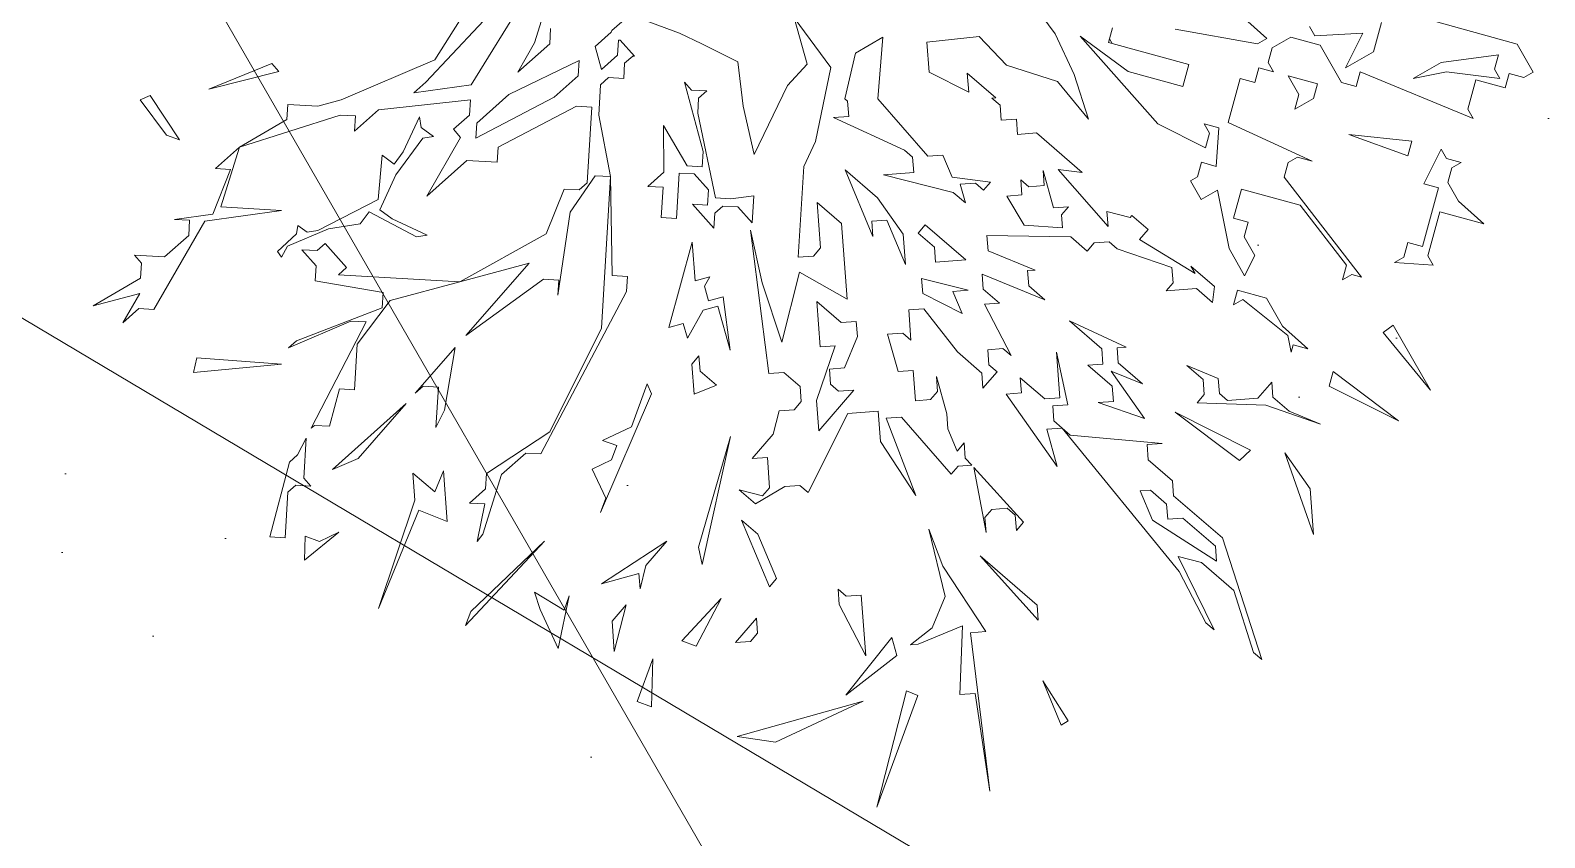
# Model space of a CAD drawing. Header units: millimetres. Extents: x -38151500 to -27467627, y -20617104 to -20349562.
# Drawn here: x -32391514 to -32390347, y -20488012 to -20487390 of the extents above; entities that cross this region are included whole.
import ezdxf
from ezdxf.xclip import XClip

# ---------------------------------------------------------------- set-up
doc = ezdxf.new("R2010")
doc.units = ezdxf.units.MM
doc.header["$MEASUREMENT"] = 0
doc.header["$XCLIPFRAME"] = 0
doc.layers.add('!!! ПОДОСНОВА', color=7, linetype='Continuous')
for name, color, linetype, lineweight in [('Новый_ГП_озеленение_газон_Ном._пера__74', 74, 'Continuous', 20), ('Чертеж_1_Новый_Новофедоровское_снт 28_07$0$tp_Контур растит_Ном._пера__253', 252, 'Continuous', 18), ('Чертеж_1_Новый_Новофедоровское_снт 28_07$0$tp_ЛЭП нн_Ном._пера__253', 252, 'Continuous', 18)]:
    doc.layers.add(name, color=color, linetype=linetype, lineweight=lineweight)
doc.layers.add('Новый_ГП_озеленение_кустарники_Ном._пера__10', color=7, linetype='Continuous', lineweight=5, true_color=0x616d3a)

# ---------------------------------------------------------------- blocks, each defined once
blk = doc.blocks.new('Чертеж_5_1', base_point=(5709271.2, 0))
at = {"layer": 'Чертеж_1_Новый_Новофедоровское_снт 28_07$0$tp_Контур растит_Ном._пера__253', "color": 252, "lineweight": 18, "flags": 128}
blk.add_lwpolyline([(-32394720.8, -20485708), (-32388589.4, -20489355), (-32387371.8, -20490273), (-32387373.7, -20491197), (-32387786.8, -20492255.1)], dxfattribs=at)
at = {"layer": 'Чертеж_1_Новый_Новофедоровское_снт 28_07$0$tp_ЛЭП нн_Ном._пера__253', "color": 252, "lineweight": 18, "flags": 128}
blk.add_lwpolyline([(-32393203.8, -20484194), (-32388914.6, -20491626.8)], dxfattribs=at)

msp = doc.modelspace()

# ---------------------------------------------------------------- hatches: boundary and pattern name
at = {"layer": 'Новый_ГП_озеленение_газон_Ном._пера__74', "linetype": 'Continuous', "lineweight": 20}
h = msp.add_hatch(dxfattribs=at)
h.set_pattern_fill('AR_SAND_0005', color=74, style=0, pattern_type=2)
h.set_pattern_definition([(37.5, (5709271.23, 0), (-24.0004694, 734.119856), [0, -579.12, 0, -647.7, 0, -619.125]), (7.5, (5709271.2, 0), (674.284925, 1075.23765), [0, -312.42, 0, -521.97, 0, -200.025]), (327.5, (5708802.6, 0), (1186.488555, 2.155777), [0, -190.5, 0, -685.8, 0, -895.35]), (317.5, (5708802.6, 0), (1145.334679, 334.393985), [0, -95.25, 0, -449.58, 0, -514.35])])
h.paths.add_polyline_path([(-32398350.35, -20497367.72), (-32396559.02, -20498487.23), (-32385931.21, -20481480.46), (-32389482.56, -20479260.77), (-32391580.09, -20482659.05), (-32389868.85, -20483779.86)])

# ---------------------------------------------------------------- linework, layer by layer
at = {"layer": 'Новый_ГП_озеленение_кустарники_Ном._пера__10', "color": 77, "lineweight": 5, "true_color": 0x616d3a}
for p, q in [((-32391174.23, -20487431.89), (-32391128.89, -20487358.38)), ((-32391111.03, -20487353.57), (-32391125.45, -20487399.6)), ((-32391020.39, -20487350.67), (-32391066.06, -20487390.15)), ((-32391146.75, -20487363.19), (-32391209.26, -20487429.83)), ((-32391202.39, -20487412.66), (-32391170.11, -20487361.82)), ((-32390739.8, -20487371.81), (-32390724.34, -20487392.6)), ((-32391013.75, -20487392.25), (-32391052.01, -20487378)), ((-32390897.25, -20487418.63), (-32390925.33, -20487380.41)), ((-32390925.33, -20487380.41), (-32390915.4, -20487415.97)), ((-32390561.21, -20487396.28), (-32390580.69, -20487378.83)), ((-32390479.13, -20487406.61), (-32390472.96, -20487384.05)), ((-32390436.02, -20487382.03), (-32390368.32, -20487400.55)), ((-32391113.78, -20487400.29), (-32391113.09, -20487388.61)), ((-32391066.38, -20487391.35), (-32391078.74, -20487402.35)), ((-32391066.06, -20487390.15), (-32391066.38, -20487391.35)), ((-32390996.72, -20487400.47), (-32391013.75, -20487392.25)), ((-32390857.11, -20487395.36), (-32390878.23, -20487407.61)), ((-32390860.96, -20487442.87), (-32390857.11, -20487395.36)), ((-32390782.95, -20487394.87), (-32390823.15, -20487399.01)), ((-32390761.93, -20487416.75), (-32390782.95, -20487394.87)), ((-32390724.34, -20487392.6), (-32390709.61, -20487423.9)), ((-32390645.14, -20487462.01), (-32390705.13, -20487394.59)), ((-32390705.13, -20487394.59), (-32390668.19, -20487421.59)), ((-32390682.54, -20487396.44), (-32390680.22, -20487387.98)), ((-32390632, -20487389.04), (-32390568.39, -20487400.38)), ((-32390542.74, -20487395.27), (-32390557.11, -20487403.47)), ((-32390520.17, -20487401.45), (-32390542.74, -20487395.27)), ((-32390528.37, -20487387.08), (-32390524.27, -20487394.26)), ((-32390524.27, -20487394.26), (-32390487.33, -20487392.24)), ((-32390487.33, -20487392.24), (-32390500.69, -20487418.91)), ((-32391125.45, -20487399.6), (-32391138.51, -20487422.27)), ((-32391138.51, -20487422.27), (-32391113.78, -20487400.29)), ((-32391078.74, -20487402.35), (-32391073.93, -20487420.21)), ((-32391061.57, -20487409.21), (-32391060.88, -20487397.54)), ((-32391060.88, -20487397.54), (-32391059.42, -20487397.62)), ((-32391059.42, -20487397.62), (-32391048.43, -20487409.99)), ((-32390968.81, -20487414.38), (-32390996.72, -20487400.47)), ((-32390823.15, -20487399.01), (-32390821.42, -20487422.34)), ((-32390683.31, -20487399.26), (-32390682.54, -20487396.44)), ((-32390680.49, -20487400.03), (-32390683.31, -20487399.26)), ((-32390680.49, -20487400.03), (-32390682.54, -20487396.44)), ((-32390682.54, -20487396.44), (-32390680.49, -20487400.03)), ((-32390621.25, -20487416.24), (-32390680.49, -20487400.03)), ((-32390568.39, -20487400.38), (-32390561.21, -20487396.28)), ((-32390557.11, -20487403.47), (-32390560.2, -20487414.75)), ((-32390503.78, -20487430.19), (-32390520.17, -20487401.45)), ((-32390500.69, -20487418.91), (-32390479.13, -20487406.61)), ((-32390368.32, -20487400.55), (-32390356.02, -20487422.11)), ((-32391376.42, -20487435.27), (-32391327.98, -20487415.5)), ((-32391327.98, -20487415.5), (-32391322.59, -20487421.78)), ((-32391274.52, -20487443.58), (-32391202.39, -20487412.66)), ((-32391091.11, -20487413.34), (-32391145.37, -20487439.45)), ((-32391091.79, -20487425.02), (-32391091.11, -20487413.34)), ((-32391073.93, -20487420.21), (-32391061.57, -20487409.21)), ((-32391056.07, -20487415.4), (-32391056.76, -20487427.08)), ((-32391049.89, -20487409.9), (-32391056.07, -20487415.4)), ((-32391048.43, -20487409.99), (-32391049.89, -20487409.9)), ((-32390964.83, -20487448.46), (-32390968.81, -20487414.38)), ((-32390915.4, -20487415.97), (-32390930.63, -20487432.52)), ((-32390908.91, -20487475.56), (-32390897.25, -20487418.63)), ((-32390878.23, -20487407.61), (-32390886.38, -20487442.79)), ((-32390722.66, -20487429.34), (-32390761.93, -20487416.75)), ((-32390625.88, -20487433.17), (-32390621.25, -20487416.24)), ((-32390567.38, -20487418.85), (-32390570.47, -20487430.14)), ((-32390556.1, -20487421.94), (-32390567.38, -20487418.85)), ((-32390560.2, -20487414.75), (-32390556.1, -20487421.94)), ((-32390426.81, -20487414.87), (-32390448.37, -20487427.16)), ((-32390382.69, -20487408.75), (-32390426.81, -20487414.87)), ((-32390385.78, -20487420.03), (-32390382.69, -20487408.75)), ((-32391322.59, -20487421.78), (-32391376.42, -20487435.27)), ((-32391209.26, -20487429.83), (-32391218.54, -20487438.08)), ((-32391110.34, -20487441.51), (-32391091.79, -20487425.02)), ((-32391068.44, -20487426.39), (-32391074.62, -20487431.89)), ((-32391056.76, -20487427.08), (-32391068.44, -20487426.39)), ((-32390995.61, -20487483.4), (-32391010.04, -20487429.82)), ((-32391010.04, -20487429.82), (-32391004.55, -20487436)), ((-32390821.42, -20487422.34), (-32390790.96, -20487437.69)), ((-32390790.96, -20487437.69), (-32390792.04, -20487423.1)), ((-32390792.04, -20487423.1), (-32390770.11, -20487442.01)), ((-32390698.62, -20487458.47), (-32390722.66, -20487429.34)), ((-32390709.61, -20487423.9), (-32390698.62, -20487458.47)), ((-32390668.19, -20487421.59), (-32390625.88, -20487433.17)), ((-32390581.75, -20487427.05), (-32390591.02, -20487460.9)), ((-32390570.47, -20487430.14), (-32390581.75, -20487427.05)), ((-32390536.62, -20487439.4), (-32390544.82, -20487425.03)), ((-32390544.82, -20487425.03), (-32390522.25, -20487431.2)), ((-32390492.49, -20487433.28), (-32390503.78, -20487430.19)), ((-32390489.41, -20487422), (-32390492.49, -20487433.28)), ((-32390402.22, -20487457.98), (-32390489.41, -20487422)), ((-32390448.37, -20487427.16), (-32390422.71, -20487422.05)), ((-32390422.71, -20487422.05), (-32390381.68, -20487427.22)), ((-32390400.15, -20487428.23), (-32390406.32, -20487450.8)), ((-32390377.58, -20487434.4), (-32390400.15, -20487428.23)), ((-32390381.68, -20487427.22), (-32390385.78, -20487420.03)), ((-32390374.49, -20487423.12), (-32390377.58, -20487434.4)), ((-32390363.21, -20487426.21), (-32390374.49, -20487423.12)), ((-32390356.02, -20487422.11), (-32390363.21, -20487426.21)), ((-32391429.41, -20487443.44), (-32391421.77, -20487440.26)), ((-32391421.77, -20487440.26), (-32391399.13, -20487474.36)), ((-32391218.54, -20487438.08), (-32391174.23, -20487431.89)), ((-32391170.79, -20487473.11), (-32391110.34, -20487441.51)), ((-32391145.37, -20487439.45), (-32391170.1, -20487461.43)), ((-32391074.62, -20487431.89), (-32391075.99, -20487455.24)), ((-32391004.55, -20487436), (-32390992.87, -20487436.69)), ((-32390999.05, -20487442.18), (-32390999.74, -20487453.86)), ((-32390992.87, -20487436.69), (-32390999.05, -20487442.18)), ((-32390930.63, -20487432.52), (-32390956.15, -20487485.68)), ((-32390770.11, -20487442.01), (-32390773.03, -20487442.22)), ((-32390773.03, -20487442.22), (-32390766.76, -20487447.63)), ((-32390539.71, -20487450.68), (-32390536.62, -20487439.4)), ((-32390525.34, -20487442.49), (-32390539.71, -20487450.68)), ((-32390522.25, -20487431.2), (-32390525.34, -20487442.49)), ((-32391409.06, -20487470.81), (-32391429.41, -20487443.44)), ((-32391316.43, -20487458.69), (-32391315.74, -20487447.02)), ((-32391315.74, -20487447.02), (-32391292.38, -20487448.39)), ((-32391292.38, -20487448.39), (-32391274.52, -20487443.58)), ((-32391245.67, -20487451.13), (-32391264.22, -20487467.62)), ((-32391174.91, -20487443.57), (-32391245.67, -20487451.13)), ((-32391175.6, -20487455.25), (-32391174.91, -20487443.57)), ((-32391093.16, -20487448.37), (-32391153.61, -20487479.98)), ((-32391081.49, -20487449.06), (-32391093.16, -20487448.37)), ((-32391084.92, -20487507.45), (-32391081.49, -20487449.06)), ((-32390999.74, -20487453.86), (-32390985.99, -20487519.12)), ((-32390956.15, -20487485.68), (-32390964.83, -20487448.46)), ((-32390886.38, -20487442.79), (-32390884.29, -20487444.59)), ((-32390884.29, -20487444.59), (-32390883.43, -20487456.26)), ((-32390822.5, -20487486.94), (-32390860.96, -20487442.87)), ((-32390766.76, -20487447.63), (-32390765.9, -20487459.29)), ((-32390406.32, -20487450.8), (-32390402.22, -20487457.98)), ((-32391275.21, -20487455.26), (-32391352.83, -20487479.99)), ((-32391352.83, -20487479.99), (-32391316.43, -20487458.69)), ((-32391263.53, -20487455.94), (-32391275.21, -20487455.26)), ((-32391264.22, -20487467.62), (-32391263.53, -20487455.94)), ((-32391226.69, -20487483.67), (-32391214.2, -20487456.59)), ((-32391214.2, -20487456.59), (-32391212.91, -20487464.76)), ((-32391212.91, -20487464.76), (-32391203.46, -20487471.65)), ((-32391187.96, -20487466.24), (-32391175.6, -20487455.25)), ((-32391170.1, -20487461.43), (-32391170.79, -20487473.11)), ((-32391075.99, -20487455.24), (-32391067.06, -20487502.64)), ((-32391026.12, -20487463.38), (-32391007.98, -20487494.39)), ((-32391025.84, -20487499.2), (-32391026.12, -20487463.38)), ((-32390883.43, -20487456.26), (-32390895.09, -20487457.12)), ((-32390895.09, -20487457.12), (-32390840.44, -20487482.41)), ((-32390765.9, -20487459.29), (-32390754.23, -20487458.43)), ((-32390754.23, -20487458.43), (-32390753.37, -20487470.1)), ((-32390608.48, -20487480.38), (-32390645.14, -20487462.01)), ((-32390598.2, -20487465), (-32390609.49, -20487461.91)), ((-32390609.49, -20487461.91), (-32390605.39, -20487469.1)), ((-32390600.28, -20487494.75), (-32390598.2, -20487465)), ((-32390591.02, -20487460.9), (-32390526.4, -20487490.71)), ((-32391399.13, -20487474.36), (-32391409.06, -20487470.81)), ((-32391211.63, -20487472.93), (-32391232.29, -20487501.3)), ((-32391203.46, -20487471.65), (-32391211.63, -20487472.93)), ((-32391208.57, -20487517.77), (-32391182.47, -20487472.42)), ((-32391182.47, -20487472.42), (-32391187.96, -20487466.24)), ((-32390917.97, -20487494.79), (-32390908.91, -20487475.56)), ((-32390753.37, -20487470.1), (-32390738.78, -20487469.02)), ((-32390738.78, -20487469.02), (-32390703.54, -20487499.4)), ((-32390605.39, -20487469.1), (-32390608.48, -20487480.38)), ((-32390452.52, -20487486.67), (-32390498.05, -20487470.16)), ((-32390498.05, -20487470.16), (-32390449.44, -20487475.38)), ((-32390449.44, -20487475.38), (-32390452.52, -20487486.67)), ((-32391371.38, -20487496.48), (-32391352.83, -20487479.99)), ((-32391352.83, -20487479.99), (-32391367.26, -20487526.02)), ((-32391246.07, -20487520.21), (-32391243.03, -20487486.24)), ((-32391243.03, -20487486.24), (-32391233.58, -20487493.13)), ((-32391233.58, -20487493.13), (-32391226.69, -20487483.67)), ((-32391153.61, -20487479.98), (-32391154.3, -20487491.66)), ((-32390996.3, -20487495.08), (-32390995.61, -20487483.4)), ((-32390840.44, -20487482.41), (-32390834.17, -20487487.81)), ((-32390834.17, -20487487.81), (-32390833.31, -20487499.47)), ((-32390810.84, -20487486.08), (-32390822.5, -20487486.94)), ((-32390803.71, -20487503.15), (-32390810.84, -20487486.08)), ((-32390537.69, -20487487.62), (-32390544.87, -20487491.72)), ((-32390526.4, -20487490.71), (-32390537.69, -20487487.62)), ((-32390440.23, -20487508.22), (-32390426.87, -20487481.56)), ((-32390426.87, -20487481.56), (-32390422.77, -20487488.74)), ((-32390422.77, -20487488.74), (-32390411.49, -20487491.83)), ((-32391373.44, -20487531.52), (-32391359.7, -20487497.17)), ((-32391359.7, -20487497.17), (-32391371.38, -20487496.48)), ((-32391177.66, -20487490.28), (-32391208.57, -20487517.77)), ((-32391154.3, -20487491.66), (-32391177.66, -20487490.28)), ((-32391038.2, -20487510.2), (-32391025.84, -20487499.2)), ((-32391014.16, -20487499.89), (-32391016.22, -20487534.93)), ((-32391002.48, -20487500.58), (-32391014.16, -20487499.89)), ((-32391007.98, -20487494.39), (-32390996.3, -20487495.08)), ((-32390991.49, -20487512.94), (-32391002.48, -20487500.58)), ((-32390922.32, -20487564.71), (-32390917.97, -20487494.79)), ((-32390861.18, -20487519.13), (-32390886.24, -20487497.53)), ((-32390886.24, -20487497.53), (-32390864.85, -20487548.73)), ((-32390833.31, -20487499.47), (-32390856.64, -20487501.2)), ((-32390725.72, -20487526.7), (-32390733.71, -20487497.97)), ((-32390733.71, -20487497.97), (-32390732.85, -20487509.63)), ((-32390703.54, -20487499.4), (-32390722.04, -20487497.1)), ((-32390722.04, -20487497.1), (-32390683.59, -20487541.18)), ((-32390614.65, -20487502.95), (-32390611.56, -20487491.66)), ((-32390611.56, -20487491.66), (-32390600.28, -20487494.75)), ((-32390544.87, -20487491.72), (-32390547.96, -20487503)), ((-32390418.67, -20487495.93), (-32390421.76, -20487507.21)), ((-32390411.49, -20487491.83), (-32390418.67, -20487495.93)), ((-32391232.29, -20487501.3), (-32391244.78, -20487528.38)), ((-32391116.51, -20487546.61), (-32391102.78, -20487512.26)), ((-32391102.78, -20487512.26), (-32391091.1, -20487512.95)), ((-32391078.73, -20487501.96), (-32391097.97, -20487530.12)), ((-32391091.1, -20487512.95), (-32391084.92, -20487507.45)), ((-32391067.06, -20487502.64), (-32391078.73, -20487501.96)), ((-32391073.92, -20487619.43), (-32391067.06, -20487502.64)), ((-32391067.06, -20487502.64), (-32391065.68, -20487578.9)), ((-32391026.52, -20487510.88), (-32391038.2, -20487510.2)), ((-32391027.9, -20487534.24), (-32391026.52, -20487510.88)), ((-32390856.64, -20487501.2), (-32390802.85, -20487514.81)), ((-32390774.11, -20487506.82), (-32390803.71, -20487503.15)), ((-32390797.44, -20487508.55), (-32390785.78, -20487507.69)), ((-32390793.45, -20487522.92), (-32390797.44, -20487508.55)), ((-32390785.78, -20487507.69), (-32390779.51, -20487513.09)), ((-32390779.51, -20487513.09), (-32390774.11, -20487506.82)), ((-32390744.51, -20487510.5), (-32390750.78, -20487505.1)), ((-32390750.78, -20487505.1), (-32390749.91, -20487516.76)), ((-32390732.85, -20487509.63), (-32390744.51, -20487510.5)), ((-32390620.04, -20487506.02), (-32390614.65, -20487502.95)), ((-32390611.84, -20487520.39), (-32390620.04, -20487506.02)), ((-32390580.8, -20487512.21), (-32390586.98, -20487534.78)), ((-32390535.67, -20487524.56), (-32390580.8, -20487512.21)), ((-32390547.96, -20487503), (-32390488.17, -20487580.01)), ((-32390441.3, -20487556.45), (-32390428.95, -20487511.31)), ((-32390428.95, -20487511.31), (-32390440.23, -20487508.22)), ((-32390421.76, -20487507.21), (-32390413.56, -20487521.59)), ((-32391292.53, -20487544.26), (-32391246.07, -20487520.21)), ((-32390987.37, -20487542.48), (-32391003.85, -20487523.93)), ((-32391003.85, -20487523.93), (-32390992.18, -20487524.62)), ((-32390992.18, -20487524.62), (-32390991.49, -20487512.94)), ((-32390985.99, -20487519.12), (-32390974.31, -20487519.81)), ((-32390974.31, -20487519.81), (-32390956.59, -20487517.34)), ((-32390956.59, -20487517.34), (-32390957.83, -20487538.36)), ((-32390889.05, -20487538.79), (-32390907.85, -20487522.59)), ((-32390907.85, -20487522.59), (-32390905.26, -20487557.59)), ((-32390841.52, -20487547), (-32390861.18, -20487519.13)), ((-32390802.85, -20487514.81), (-32390793.45, -20487522.92)), ((-32390749.91, -20487516.76), (-32390761.58, -20487517.63)), ((-32390761.58, -20487517.63), (-32390748.19, -20487540.1)), ((-32390599.27, -20487513.22), (-32390611.84, -20487520.39)), ((-32390590.33, -20487558.12), (-32390599.27, -20487513.22)), ((-32390413.56, -20487521.59), (-32390394.09, -20487539.04)), ((-32391402.98, -20487535.64), (-32391373.44, -20487531.52)), ((-32391391.3, -20487536.33), (-32391402.98, -20487535.64)), ((-32391320.54, -20487528.76), (-32391379.62, -20487537.01)), ((-32391367.26, -20487526.02), (-32391320.54, -20487528.76)), ((-32391252.96, -20487529.67), (-32391259.84, -20487539.12)), ((-32391216.42, -20487549.05), (-32391252.96, -20487529.67)), ((-32391244.78, -20487528.38), (-32391235.33, -20487535.27)), ((-32391235.33, -20487535.27), (-32391208.24, -20487547.76)), ((-32391097.97, -20487530.12), (-32391107.58, -20487594.01)), ((-32391016.22, -20487534.93), (-32391027.9, -20487534.24)), ((-32390986.68, -20487530.8), (-32390987.37, -20487542.48)), ((-32390980.5, -20487525.31), (-32390986.68, -20487530.8)), ((-32390968.82, -20487525.99), (-32390980.5, -20487525.31)), ((-32390957.83, -20487538.36), (-32390968.82, -20487525.99)), ((-32390714.05, -20487525.84), (-32390725.72, -20487526.7)), ((-32390719.45, -20487532.1), (-32390714.05, -20487525.84)), ((-32390718.71, -20487542.1), (-32390719.45, -20487532.1)), ((-32390683.59, -20487541.18), (-32390684.45, -20487529.51)), ((-32390684.45, -20487529.51), (-32390666.52, -20487534.05)), ((-32390666.52, -20487534.05), (-32390665.17, -20487532.49)), ((-32390665.17, -20487532.49), (-32390652.64, -20487543.29)), ((-32390586.98, -20487534.78), (-32390575.69, -20487537.86)), ((-32390499.79, -20487570.76), (-32390535.67, -20487524.56)), ((-32390427.94, -20487529.78), (-32390437.2, -20487563.63)), ((-32390394.09, -20487539.04), (-32390427.94, -20487529.78)), ((-32391379.62, -20487537.01), (-32391418.77, -20487605.02)), ((-32391391.99, -20487548), (-32391391.3, -20487536.33)), ((-32391323.45, -20487560.24), (-32391308.87, -20487546.83)), ((-32391284.36, -20487542.97), (-32391315.76, -20487556.28)), ((-32391308.87, -20487546.83), (-32391307.79, -20487540.38)), ((-32391307.79, -20487540.38), (-32391300.7, -20487545.54)), ((-32391300.7, -20487545.54), (-32391292.53, -20487544.26)), ((-32391259.84, -20487539.12), (-32391284.36, -20487542.97)), ((-32391183.15, -20487583.71), (-32391116.51, -20487546.61)), ((-32390945.02, -20487654.37), (-32390959.05, -20487543.97)), ((-32390959.05, -20487543.97), (-32390950.2, -20487584.37)), ((-32390884.73, -20487597.12), (-32390889.05, -20487538.79)), ((-32390865.72, -20487537.06), (-32390854.05, -20487536.2)), ((-32390864.85, -20487548.73), (-32390865.72, -20487537.06)), ((-32390854.05, -20487536.2), (-32390839.79, -20487570.34)), ((-32390839.79, -20487570.34), (-32390841.52, -20487547)), ((-32390824.45, -20487539.88), (-32390829.85, -20487546.14)), ((-32390829.85, -20487546.14), (-32390817.32, -20487556.94)), ((-32390793.13, -20487566.88), (-32390824.45, -20487539.88)), ((-32390748.19, -20487540.1), (-32390718.71, -20487542.1)), ((-32390652.64, -20487543.29), (-32390659.39, -20487551.12)), ((-32390575.69, -20487537.86), (-32390578.78, -20487549.15)), ((-32391410.53, -20487564.49), (-32391391.99, -20487548)), ((-32391315.76, -20487556.28), (-32391320.52, -20487564.61)), ((-32391293.75, -20487571.35), (-32391304.74, -20487558.99)), ((-32391304.74, -20487558.99), (-32391293.06, -20487559.68)), ((-32391293.06, -20487559.68), (-32391286.88, -20487554.18)), ((-32391286.88, -20487554.18), (-32391270.39, -20487572.73)), ((-32391208.24, -20487547.76), (-32391216.42, -20487549.05)), ((-32391003.94, -20487553.25), (-32391022.16, -20487618.99)), ((-32391001.78, -20487583), (-32391003.94, -20487553.25)), ((-32390905.26, -20487557.59), (-32390910.66, -20487563.85)), ((-32390817.32, -20487556.94), (-32390816.46, -20487568.61)), ((-32390712.32, -20487549.17), (-32390776.92, -20487548.09)), ((-32390776.92, -20487548.09), (-32390776.06, -20487559.75)), ((-32390699.79, -20487559.98), (-32390712.32, -20487549.17)), ((-32390694.39, -20487553.71), (-32390699.79, -20487559.98)), ((-32390682.73, -20487552.85), (-32390694.39, -20487553.71)), ((-32390676.46, -20487558.25), (-32390682.73, -20487552.85)), ((-32390634.33, -20487572.73), (-32390676.46, -20487558.25)), ((-32390659.39, -20487551.12), (-32390616.4, -20487577.27)), ((-32390578.38, -20487579.07), (-32390590.33, -20487558.12)), ((-32390578.78, -20487549.15), (-32390570.58, -20487563.52)), ((-32390455.67, -20487564.64), (-32390452.58, -20487553.36)), ((-32390452.58, -20487553.36), (-32390441.3, -20487556.45)), ((-32391428.39, -20487569.3), (-32391433.89, -20487563.12)), ((-32391433.89, -20487563.12), (-32391410.53, -20487564.49)), ((-32391429.08, -20487580.98), (-32391428.39, -20487569.3)), ((-32391320.52, -20487564.61), (-32391323.45, -20487560.24)), ((-32391129.56, -20487569.28), (-32391183.15, -20487583.71)), ((-32391178.41, -20487625.01), (-32391129.56, -20487569.28)), ((-32390910.66, -20487563.85), (-32390922.32, -20487564.71)), ((-32390816.46, -20487568.61), (-32390793.13, -20487566.88)), ((-32390776.06, -20487559.75), (-32390739.76, -20487574.66)), ((-32390570.58, -20487563.52), (-32390578.38, -20487579.07)), ((-32390502.88, -20487582.05), (-32390499.79, -20487570.76)), ((-32390462.85, -20487568.74), (-32390455.67, -20487564.64)), ((-32390433.1, -20487570.82), (-32390462.85, -20487568.74)), ((-32390437.2, -20487563.63), (-32390433.1, -20487570.82)), ((-32391465.49, -20487602.28), (-32391429.08, -20487580.98)), ((-32391294.44, -20487583.03), (-32391293.75, -20487571.35)), ((-32391270.39, -20487572.73), (-32391276.57, -20487578.22)), ((-32391276.57, -20487578.22), (-32391183.15, -20487583.71)), ((-32391118.57, -20487581.65), (-32391178.41, -20487625.01)), ((-32391106.89, -20487582.33), (-32391118.57, -20487581.65)), ((-32391107.58, -20487594.01), (-32391106.89, -20487582.33)), ((-32391065.68, -20487578.9), (-32391054, -20487579.58)), ((-32391054, -20487579.58), (-32391054.68, -20487591.26)), ((-32390990.5, -20487579.88), (-32391001.78, -20487583)), ((-32390994.58, -20487587.08), (-32390990.5, -20487579.88)), ((-32390935.08, -20487630.18), (-32390921.46, -20487576.38)), ((-32390921.46, -20487576.38), (-32390884.73, -20487597.12)), ((-32390791.4, -20487590.22), (-32390827.26, -20487581.14)), ((-32390827.26, -20487581.14), (-32390826.4, -20487592.81)), ((-32390732.2, -20487597.57), (-32390780.6, -20487577.69)), ((-32390780.6, -20487577.69), (-32390779.73, -20487589.35)), ((-32390739.76, -20487574.66), (-32390745.6, -20487575.1)), ((-32390745.6, -20487575.1), (-32390744.73, -20487586.76)), ((-32390633.47, -20487584.39), (-32390634.33, -20487572.73)), ((-32390616.4, -20487577.27), (-32390619.75, -20487571.65)), ((-32390619.75, -20487571.65), (-32390601.48, -20487587.4)), ((-32390495.7, -20487577.95), (-32390502.88, -20487582.05)), ((-32390488.17, -20487580.01), (-32390495.7, -20487577.95)), ((-32391429.77, -20487592.66), (-32391465.49, -20487602.28)), ((-32391442.82, -20487615.33), (-32391429.77, -20487592.66)), ((-32391242.23, -20487591.96), (-32391294.44, -20487583.03)), ((-32391242.91, -20487603.64), (-32391242.23, -20487591.96)), ((-32391183.15, -20487583.71), (-32391236.73, -20487598.14)), ((-32391054.68, -20487591.26), (-32391120.62, -20487716.29)), ((-32390991.45, -20487598.35), (-32390994.58, -20487587.08)), ((-32390950.2, -20487584.37), (-32390935.08, -20487630.18)), ((-32390826.4, -20487592.81), (-32390795.94, -20487608.15)), ((-32390803.07, -20487591.08), (-32390791.4, -20487590.22)), ((-32390795.94, -20487608.15), (-32390803.07, -20487591.08)), ((-32390779.73, -20487589.35), (-32390767.2, -20487600.16)), ((-32390744.73, -20487586.76), (-32390732.2, -20487597.57)), ((-32390638.87, -20487590.66), (-32390633.47, -20487584.39)), ((-32390615.54, -20487588.93), (-32390638.87, -20487590.66)), ((-32390603.01, -20487599.74), (-32390615.54, -20487588.93)), ((-32390601.48, -20487587.4), (-32390603.01, -20487599.74)), ((-32390587.03, -20487601.47), (-32390583.94, -20487590.19)), ((-32390583.94, -20487590.19), (-32390561.38, -20487596.36)), ((-32391430.45, -20487604.34), (-32391442.82, -20487615.33)), ((-32391418.77, -20487605.02), (-32391430.45, -20487604.34)), ((-32391308.86, -20487629.06), (-32391242.91, -20487603.64)), ((-32391236.73, -20487598.14), (-32391262.14, -20487631.81)), ((-32391007.76, -20487627.14), (-32390995.53, -20487605.55)), ((-32390995.53, -20487605.55), (-32390984.26, -20487602.43)), ((-32390980.18, -20487595.23), (-32390991.45, -20487598.35)), ((-32390984.26, -20487602.43), (-32390974.89, -20487636.25)), ((-32390974.89, -20487636.25), (-32390980.18, -20487595.23)), ((-32390908.07, -20487598.85), (-32390905.48, -20487633.85)), ((-32390889.27, -20487615.06), (-32390908.07, -20487598.85)), ((-32390825.54, -20487604.47), (-32390837.2, -20487605.34)), ((-32390837.2, -20487605.34), (-32390835.48, -20487628.67)), ((-32390799.61, -20487637.75), (-32390825.54, -20487604.47)), ((-32390767.2, -20487600.16), (-32390778.87, -20487601.02)), ((-32390778.87, -20487601.02), (-32390758.35, -20487640.56)), ((-32390579.85, -20487597.37), (-32390587.03, -20487601.47)), ((-32390544.98, -20487625.1), (-32390579.85, -20487597.37)), ((-32390561.38, -20487596.36), (-32390549.08, -20487617.92)), ((-32391266.95, -20487613.94), (-32391315.04, -20487634.56)), ((-32391297.59, -20487696.52), (-32391255.28, -20487614.63)), ((-32391255.28, -20487614.63), (-32391266.95, -20487613.94)), ((-32391022.16, -20487618.99), (-32391010.88, -20487615.87)), ((-32391010.88, -20487615.87), (-32391007.76, -20487627.14)), ((-32390877.61, -20487614.19), (-32390889.27, -20487615.06)), ((-32390876.74, -20487625.86), (-32390877.61, -20487614.19)), ((-32390688.35, -20487635.38), (-32390713.41, -20487613.77)), ((-32390713.41, -20487613.77), (-32390669.68, -20487634)), ((-32390471.72, -20487622.61), (-32390463.92, -20487616.96)), ((-32390463.92, -20487616.96), (-32390435.23, -20487667.26)), ((-32391315.04, -20487634.56), (-32391308.86, -20487629.06)), ((-32391113.76, -20487699.12), (-32391073.92, -20487619.43)), ((-32390886.68, -20487650.06), (-32390876.74, -20487625.86)), ((-32390841.74, -20487623.27), (-32390853.41, -20487624.13)), ((-32390853.41, -20487624.13), (-32390845.42, -20487652.87)), ((-32390835.48, -20487628.67), (-32390841.74, -20487623.27)), ((-32390549.08, -20487617.92), (-32390529.6, -20487635.38)), ((-32390542.43, -20487637.93), (-32390544.98, -20487625.1)), ((-32390435.23, -20487667.26), (-32390471.72, -20487622.61)), ((-32391262.14, -20487631.81), (-32391264.2, -20487666.84)), ((-32391217.49, -20487669.59), (-32391186.55, -20487634.29)), ((-32391186.55, -20487634.29), (-32391194.82, -20487682.64)), ((-32391004.21, -20487647.02), (-32390998.81, -20487640.76)), ((-32390998.81, -20487640.76), (-32390997.95, -20487652.42)), ((-32390893.81, -20487632.99), (-32390908.29, -20487675.12)), ((-32390905.48, -20487633.85), (-32390893.81, -20487632.99)), ((-32390780.82, -20487653.95), (-32390799.61, -20487637.75)), ((-32390764.61, -20487635.16), (-32390776.28, -20487636.02)), ((-32390776.28, -20487636.02), (-32390775.42, -20487647.69)), ((-32390758.35, -20487640.56), (-32390764.61, -20487635.16)), ((-32390720.76, -20487672.97), (-32390723.35, -20487637.97)), ((-32390723.35, -20487637.97), (-32390714.49, -20487678.37)), ((-32390687.49, -20487647.04), (-32390688.35, -20487635.38)), ((-32390669.68, -20487634), (-32390676.68, -20487634.51)), ((-32390676.68, -20487634.51), (-32390675.82, -20487646.18)), ((-32390540.89, -20487632.29), (-32390542.43, -20487637.93)), ((-32390529.6, -20487635.38), (-32390540.89, -20487632.29)), ((-32391388.38, -20487653.43), (-32391385.8, -20487642.12)), ((-32391320.4, -20487647.05), (-32391388.38, -20487653.43)), ((-32391385.8, -20487642.12), (-32391320.4, -20487647.05)), ((-32391002.49, -20487670.36), (-32391004.21, -20487647.02)), ((-32390997.95, -20487652.42), (-32390985.42, -20487663.23)), ((-32390898.35, -20487650.92), (-32390886.68, -20487650.06)), ((-32390897.49, -20487662.59), (-32390898.35, -20487650.92)), ((-32390845.42, -20487652.87), (-32390833.75, -20487652)), ((-32390833.75, -20487652), (-32390832.02, -20487675.34)), ((-32390775.42, -20487647.69), (-32390769.15, -20487653.09)), ((-32390699.15, -20487647.91), (-32390687.49, -20487647.04)), ((-32390680.36, -20487664.11), (-32390699.15, -20487647.91)), ((-32390657.02, -20487662.39), (-32390681.22, -20487652.45)), ((-32390681.22, -20487652.45), (-32390655.51, -20487688.89)), ((-32390675.82, -20487646.18), (-32390657.02, -20487662.39)), ((-32390610.36, -20487658.93), (-32390622.89, -20487648.13)), ((-32390622.89, -20487648.13), (-32390598.69, -20487658.07)), ((-32391211.31, -20487664.09), (-32391217.49, -20487669.59)), ((-32391199.63, -20487664.78), (-32391211.31, -20487664.09)), ((-32391050.73, -20487695.38), (-32391038.77, -20487662.39)), ((-32391038.77, -20487662.39), (-32391035.27, -20487669.88)), ((-32390985.42, -20487663.23), (-32391002.49, -20487670.36)), ((-32390933.35, -20487653.51), (-32390945.02, -20487654.37)), ((-32390920.82, -20487664.31), (-32390933.35, -20487653.51)), ((-32390891.22, -20487667.99), (-32390897.49, -20487662.59)), ((-32390814.96, -20487668.21), (-32390815.82, -20487656.54)), ((-32390815.82, -20487656.54), (-32390807.83, -20487685.28)), ((-32390779.96, -20487665.62), (-32390780.82, -20487653.95)), ((-32390769.15, -20487653.09), (-32390779.96, -20487665.62)), ((-32390750.36, -20487669.29), (-32390751.22, -20487657.63)), ((-32390751.22, -20487657.63), (-32390732.43, -20487673.83)), ((-32390679.49, -20487675.78), (-32390680.36, -20487664.11)), ((-32390609.49, -20487670.6), (-32390610.36, -20487658.93)), ((-32390598.69, -20487658.07), (-32390597.83, -20487669.74)), ((-32390568.23, -20487673.41), (-32390557.43, -20487660.88)), ((-32390557.43, -20487660.88), (-32390556.56, -20487672.55)), ((-32390513.21, -20487664.12), (-32390510.12, -20487652.84)), ((-32390459.88, -20487690.84), (-32390513.21, -20487664.12)), ((-32390510.12, -20487652.84), (-32390459.88, -20487690.84)), ((-32391275.88, -20487666.15), (-32391283.44, -20487695.01)), ((-32391264.2, -20487666.84), (-32391275.88, -20487666.15)), ((-32391201.46, -20487695.92), (-32391199.63, -20487664.78)), ((-32391035.27, -20487669.88), (-32391074.63, -20487761.38)), ((-32390919.96, -20487675.98), (-32390920.82, -20487664.31)), ((-32390908.29, -20487675.12), (-32390906.56, -20487698.45)), ((-32390906.56, -20487698.45), (-32390879.55, -20487667.12)), ((-32390879.55, -20487667.12), (-32390891.22, -20487667.99)), ((-32390832.02, -20487675.34), (-32390820.36, -20487674.47)), ((-32390820.36, -20487674.47), (-32390814.96, -20487668.21)), ((-32390762.02, -20487670.16), (-32390750.36, -20487669.29)), ((-32390722.71, -20487725.9), (-32390762.02, -20487670.16)), ((-32390732.43, -20487673.83), (-32390720.76, -20487672.97)), ((-32390691.16, -20487676.64), (-32390679.49, -20487675.78)), ((-32390614.9, -20487676.86), (-32390609.49, -20487670.6)), ((-32390597.83, -20487669.74), (-32390591.56, -20487675.14)), ((-32390591.56, -20487675.14), (-32390568.23, -20487673.41)), ((-32390556.56, -20487672.55), (-32390544.03, -20487683.35)), ((-32391281.28, -20487728.24), (-32391224.42, -20487677.5)), ((-32391224.42, -20487677.5), (-32391261.45, -20487719.74)), ((-32391194.82, -20487682.64), (-32391201.46, -20487695.92)), ((-32390941.56, -20487701.04), (-32390937.02, -20487683.11)), ((-32390937.02, -20487683.11), (-32390925.36, -20487682.24)), ((-32390925.36, -20487682.24), (-32390919.96, -20487675.98)), ((-32390884.09, -20487685.06), (-32390914.78, -20487745.98)), ((-32390860.76, -20487683.33), (-32390884.09, -20487685.06)), ((-32390859.03, -20487706.66), (-32390860.76, -20487683.33)), ((-32390807.83, -20487685.28), (-32390806.96, -20487696.94)), ((-32390714.49, -20487678.37), (-32390726.16, -20487679.23)), ((-32390726.16, -20487679.23), (-32390725.3, -20487690.9)), ((-32390655.51, -20487688.89), (-32390691.16, -20487676.64)), ((-32390582.28, -20487721.37), (-32390631.96, -20487683.99)), ((-32390631.96, -20487683.99), (-32390573.94, -20487713.4)), ((-32390561.96, -20487678.81), (-32390614.9, -20487676.86)), ((-32390519.84, -20487693.29), (-32390561.96, -20487678.81)), ((-32390544.03, -20487683.35), (-32390519.84, -20487693.29)), ((-32391295.11, -20487694.32), (-32391297.59, -20487696.52)), ((-32391283.44, -20487695.01), (-32391295.11, -20487694.32)), ((-32391162.53, -20487731.41), (-32391113.76, -20487699.12)), ((-32391073.2, -20487705.91), (-32391050.73, -20487695.38)), ((-32390842.83, -20487687.87), (-32390854.49, -20487688.73)), ((-32390854.49, -20487688.73), (-32390831.73, -20487748.25)), ((-32390804.37, -20487731.94), (-32390842.83, -20487687.87)), ((-32390806.96, -20487696.94), (-32390799.84, -20487714.01)), ((-32390719.03, -20487696.3), (-32390730.7, -20487697.16)), ((-32390730.7, -20487697.16), (-32390722.71, -20487725.9)), ((-32390725.3, -20487690.9), (-32390719.03, -20487696.3)), ((-32390719.03, -20487696.3), (-32390712.77, -20487701.7)), ((-32390628.73, -20487806.92), (-32390719.03, -20487696.3)), ((-32391308.16, -20487716.99), (-32391301.55, -20487704.2)), ((-32391301.55, -20487704.2), (-32391303.35, -20487734.85)), ((-32391062.2, -20487709.89), (-32391073.2, -20487705.91)), ((-32391066.18, -20487720.89), (-32391062.2, -20487709.89)), ((-32390999.13, -20487787.96), (-32390974.61, -20487702.82)), ((-32390974.61, -20487702.82), (-32390996.29, -20487801.45)), ((-32390957.77, -20487719.83), (-32390941.56, -20487701.04)), ((-32390831.73, -20487748.25), (-32390859.03, -20487706.66)), ((-32390799.84, -20487714.01), (-32390794.43, -20487707.75)), ((-32390794.43, -20487707.75), (-32390793.57, -20487719.41)), ((-32390712.77, -20487701.7), (-32390641.9, -20487708.19)), ((-32390641.9, -20487708.19), (-32390653.57, -20487709.05)), ((-32390653.57, -20487709.05), (-32390652.71, -20487720.72)), ((-32391329.46, -20487780.19), (-32391314.35, -20487722.49)), ((-32391314.35, -20487722.49), (-32391308.16, -20487716.99)), ((-32391261.45, -20487719.74), (-32391281.28, -20487728.24)), ((-32391132.3, -20487715.61), (-32391150.85, -20487732.09)), ((-32391120.62, -20487716.29), (-32391132.3, -20487715.61)), ((-32391081.17, -20487727.91), (-32391066.18, -20487720.89)), ((-32390946.1, -20487718.97), (-32390957.77, -20487719.83)), ((-32390944.37, -20487742.3), (-32390946.1, -20487718.97)), ((-32390793.57, -20487719.41), (-32390788.6, -20487724.91)), ((-32390652.71, -20487720.72), (-32390633.91, -20487736.92)), ((-32390573.94, -20487713.4), (-32390582.28, -20487721.37)), ((-32390525.19, -20487778.25), (-32390547.44, -20487715.38)), ((-32390547.44, -20487715.38), (-32390527.78, -20487743.25)), ((-32391217.74, -20487751.88), (-32391219.26, -20487731.01)), ((-32391219.26, -20487731.01), (-32391202.46, -20487745.53)), ((-32391202.46, -20487745.53), (-32391195.78, -20487729.3)), ((-32391195.78, -20487729.3), (-32391192.93, -20487768.44)), ((-32391150.85, -20487732.09), (-32391165.27, -20487778.12)), ((-32391163.21, -20487743.09), (-32391162.53, -20487731.41)), ((-32391070.64, -20487750.38), (-32391081.17, -20487727.91)), ((-32390798.97, -20487725.68), (-32390804.37, -20487731.94)), ((-32390788.6, -20487724.91), (-32390798.97, -20487725.68)), ((-32390777.59, -20487776.88), (-32390786.95, -20487726.74)), ((-32390786.95, -20487726.74), (-32390748.85, -20487768.89)), ((-32391315.72, -20487745.84), (-32391317.78, -20487780.88)), ((-32391309.54, -20487740.35), (-32391315.72, -20487745.84)), ((-32391297.86, -20487741.03), (-32391309.54, -20487740.35)), ((-32391303.35, -20487734.85), (-32391297.86, -20487741.03)), ((-32391175.58, -20487754.08), (-32391163.21, -20487743.09)), ((-32390955.18, -20487754.83), (-32390967.71, -20487744.03)), ((-32390967.71, -20487744.03), (-32390949.78, -20487748.57)), ((-32390932.71, -20487741.44), (-32390955.18, -20487754.83)), ((-32390949.78, -20487748.57), (-32390944.37, -20487742.3)), ((-32390921.04, -20487740.58), (-32390932.71, -20487741.44)), ((-32390914.78, -20487745.98), (-32390921.04, -20487740.58)), ((-32390650.98, -20487744.05), (-32390658.76, -20487744.63)), ((-32390658.76, -20487744.63), (-32390649.25, -20487767.39)), ((-32390638.45, -20487754.86), (-32390650.98, -20487744.05)), ((-32390633.91, -20487736.92), (-32390633.05, -20487748.59)), ((-32390527.78, -20487743.25), (-32390525.19, -20487778.25)), ((-32391245.77, -20487835.23), (-32391217.74, -20487751.88)), ((-32391163.9, -20487754.76), (-32391175.58, -20487754.08)), ((-32391169.79, -20487783.72), (-32391163.9, -20487754.76)), ((-32391074.63, -20487761.38), (-32391070.64, -20487750.38)), ((-32390637.59, -20487766.52), (-32390638.45, -20487754.86)), ((-32390633.05, -20487748.59), (-32390595.46, -20487781)), ((-32391214.56, -20487759.52), (-32391245.77, -20487835.23)), ((-32391192.93, -20487768.44), (-32391214.56, -20487759.52)), ((-32390944.59, -20487818.57), (-32390965.98, -20487767.36)), ((-32390965.98, -20487767.36), (-32390953.45, -20487778.17)), ((-32390773.05, -20487758.95), (-32390778.45, -20487765.22)), ((-32390778.45, -20487765.22), (-32390777.59, -20487776.88)), ((-32390761.38, -20487758.09), (-32390773.05, -20487758.95)), ((-32390755.12, -20487763.49), (-32390761.38, -20487758.09)), ((-32390754.25, -20487775.16), (-32390755.12, -20487763.49)), ((-32390748.85, -20487768.89), (-32390754.25, -20487775.16)), ((-32390649.25, -20487767.39), (-32390600, -20487798.93)), ((-32390625.92, -20487765.66), (-32390637.59, -20487766.52)), ((-32390600.86, -20487787.27), (-32390625.92, -20487765.66)), ((-32391317.78, -20487780.88), (-32391329.46, -20487780.19)), ((-32391276.27, -20487776.62), (-32391302.72, -20487798.14)), ((-32391302.72, -20487798.14), (-32391302.25, -20487779.65)), ((-32391302.25, -20487779.65), (-32391291.25, -20487783.63)), ((-32391291.25, -20487783.63), (-32391276.27, -20487776.62)), ((-32391165.27, -20487778.12), (-32391169.79, -20487783.72)), ((-32390953.45, -20487778.17), (-32390939.19, -20487812.3)), ((-32390809.13, -20487826.14), (-32390821.77, -20487774.29)), ((-32390821.77, -20487774.29), (-32390810.86, -20487802.81)), ((-32391117.72, -20487783.48), (-32391178.6, -20487848.53)), ((-32391174.62, -20487837.53), (-32391117.72, -20487783.48)), ((-32391073.79, -20487816.4), (-32391023.45, -20487783.35)), ((-32391023.45, -20487783.35), (-32391039.65, -20487802.14)), ((-32390996.29, -20487801.45), (-32390999.13, -20487787.96)), ((-32390600, -20487798.93), (-32390600.86, -20487787.27)), ((-32390595.46, -20487781), (-32390565.17, -20487874.5)), ((-32391039.65, -20487802.14), (-32391044.19, -20487820.07)), ((-32390810.86, -20487802.81), (-32390777.81, -20487853.15)), ((-32390737.41, -20487844.29), (-32390782.12, -20487794.81)), ((-32390782.12, -20487794.81), (-32390738.27, -20487832.63)), ((-32390611.66, -20487799.8), (-32390629.59, -20487795.26)), ((-32390629.59, -20487795.26), (-32390601.94, -20487851.86)), ((-32390586.6, -20487821.4), (-32390611.66, -20487799.8)), ((-32391045.06, -20487808.41), (-32391073.79, -20487816.4)), ((-32391044.19, -20487820.07), (-32391045.06, -20487808.41)), ((-32390939.19, -20487812.3), (-32390944.59, -20487818.57)), ((-32390608.21, -20487846.46), (-32390628.73, -20487806.92)), ((-32391121.27, -20487836.08), (-32391125.6, -20487822.72)), ((-32391125.6, -20487822.72), (-32391102.77, -20487836.55)), ((-32391098.79, -20487825.55), (-32391107.23, -20487866.04)), ((-32391102.77, -20487836.55), (-32391098.79, -20487825.55)), ((-32390890.8, -20487832.18), (-32390891.66, -20487820.52)), ((-32390891.66, -20487820.52), (-32390885.4, -20487825.92)), ((-32390885.4, -20487825.92), (-32390873.73, -20487825.06)), ((-32390873.73, -20487825.06), (-32390870.28, -20487871.72)), ((-32390819.07, -20487850.34), (-32390809.13, -20487826.14)), ((-32390571.43, -20487869.1), (-32390586.6, -20487821.4)), ((-32391178.6, -20487848.53), (-32391174.62, -20487837.53)), ((-32391107.23, -20487866.04), (-32391121.27, -20487836.08)), ((-32391065.8, -20487845.13), (-32391055, -20487832.6)), ((-32391055, -20487832.6), (-32391064.07, -20487868.47)), ((-32391012.02, -20487860.25), (-32390981.58, -20487827.72)), ((-32390981.58, -20487827.72), (-32391001.02, -20487864.23)), ((-32390870.28, -20487871.72), (-32390890.8, -20487832.18)), ((-32390738.27, -20487832.63), (-32390737.41, -20487844.29)), ((-32391064.07, -20487868.47), (-32391065.8, -20487845.13)), ((-32390970.74, -20487861.56), (-32390954.53, -20487842.77)), ((-32390954.53, -20487842.77), (-32390953.67, -20487854.43)), ((-32390835.71, -20487863.3), (-32390819.07, -20487850.34)), ((-32390795.74, -20487848.61), (-32390829.88, -20487862.87)), ((-32390797.69, -20487901.54), (-32390795.74, -20487848.61)), ((-32390601.94, -20487851.86), (-32390608.21, -20487846.46)), ((-32391001.02, -20487864.23), (-32391012.02, -20487860.25)), ((-32390959.07, -20487860.7), (-32390970.74, -20487861.56)), ((-32390953.67, -20487854.43), (-32390959.07, -20487860.7)), ((-32390885.62, -20487902.18), (-32390850.12, -20487857.61)), ((-32390850.12, -20487857.61), (-32390846.42, -20487871.64)), ((-32390777.81, -20487853.15), (-32390789.47, -20487854.01)), ((-32390789.47, -20487854.01), (-32390774.58, -20487976.08)), ((-32391046.41, -20487907.01), (-32391034.45, -20487874.01)), ((-32391034.45, -20487874.01), (-32391035.41, -20487910.99)), ((-32390846.42, -20487871.64), (-32390885.62, -20487902.18)), ((-32390829.88, -20487862.87), (-32390835.71, -20487863.3)), ((-32390565.17, -20487874.5), (-32390571.43, -20487869.1)), ((-32390719.7, -20487925.1), (-32390733.95, -20487890.96)), ((-32390733.95, -20487890.96), (-32390714.25, -20487921.95)), ((-32391035.41, -20487910.99), (-32391046.41, -20487907.01)), ((-32390969.29, -20487933.85), (-32390872.37, -20487906.73)), ((-32390872.37, -20487906.73), (-32390939.8, -20487938.31)), ((-32390861.64, -20487988.39), (-32390838.95, -20487898.73)), ((-32390830.11, -20487902.31), (-32390861.64, -20487988.39)), ((-32390838.95, -20487898.73), (-32390830.11, -20487902.31)), ((-32390786.02, -20487900.68), (-32390797.69, -20487901.54)), ((-32390774.58, -20487976.08), (-32390786.02, -20487900.68)), ((-32390714.25, -20487921.95), (-32390719.7, -20487925.1)), ((-32390939.8, -20487938.31), (-32390969.29, -20487933.85))]:
    msp.add_line(p, q, dxfattribs=at)

# ---------------------------------------------------------------- block references
at = {"layer": '!!! ПОДОСНОВА', "color": 252, "lineweight": 40}
ref = msp.add_blockref('Чертеж_5_1', (5709271.23, 0), dxfattribs=at)
XClip(ref).set_block_clipping_path([(-32447502.6966846101, -20418838.4532491304), (-32447502.6966846101, -20510095.8116091713), (-32424922.1270352304, -20510095.8116091713), (-32419528.9893509001, -20521215.6831232607), (-32334163.1257211715, -20521215.6831232607), (-32334163.1257211715, -20418721.7424019799)])

doc.saveas('drawing.dxf')
